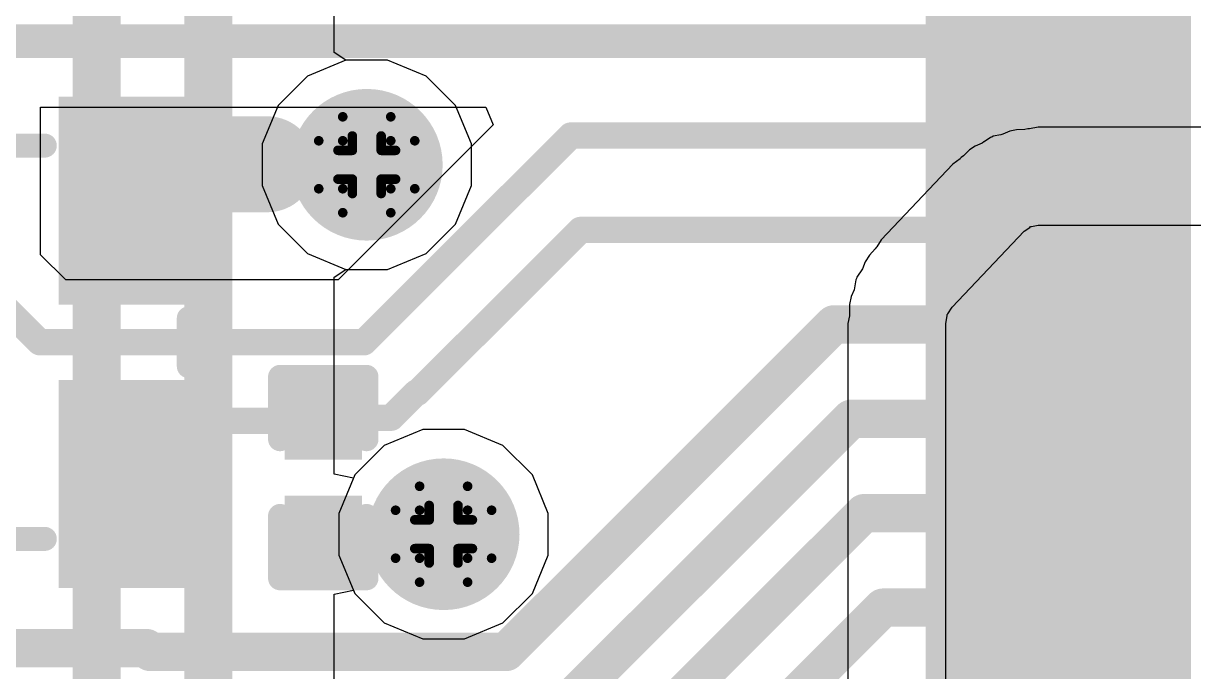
# Model space of a CAD drawing. Header units: inches. Extents: x -3 to 5259, y -3 to 5282.
# Drawn here: x 9.8 to 15.99, y 43.13 to 46.57 of the extents above; entities that cross this region are included whole.
import ezdxf

# ---------------------------------------------------------------- set-up
doc = ezdxf.new("R2010")
doc.units = ezdxf.units.IN
for name, color, linetype in [('Bottom Layer', 5, 'Continuous'), ('Bottom Solder', 6, 'Continuous'), ('Drill Drawing', 1, 'Continuous'), ('Layer 1', 16, 'Continuous'), ('Layer 2', 76, 'Continuous'), ('Top Layer', 1, 'Continuous'), ('Top Overlay', 2, 'Continuous'), ('Top Paste', 8, 'Continuous'), ('Top Solder', 216, 'Continuous'), ('Via Holes', 16, 'Continuous')]:
    doc.layers.add(name, color=color, linetype=linetype)

# ---------------------------------------------------------------- blocks, each defined once
blk = doc.blocks.new('SMD2016_4P_3')
at = {"layer": 'Top Layer'}
for points in [[(-1.2501, 0.1999), (-1.2501, 0.9999), (-0.2501, 0.9999), (-0.2501, 0.1999)], [(0.2501, 0.2), (0.2501, 1), (1.2501, 1), (1.2501, 0.2)], [(-1.2499, -1), (-1.2499, -0.2), (-0.2499, -0.2), (-0.2499, -1)], [(0.2501, -0.9999), (0.2501, -0.1999), (1.2501, -0.1999), (1.2501, -0.9999)]]:
    blk.add_hatch(color=1, dxfattribs=at).paths.add_polyline_path(points)
at = {"layer": 'Top Paste'}
for points in [[(-1.2501, 0.1999), (-1.2501, 0.9999), (-0.2501, 0.9999), (-0.2501, 0.1999)], [(0.2501, 0.2), (0.2501, 1), (1.2501, 1), (1.2501, 0.2)], [(-1.2499, -1), (-1.2499, -0.2), (-0.2499, -0.2), (-0.2499, -1)], [(0.2501, -0.9999), (0.2501, -0.1999), (1.2501, -0.1999), (1.2501, -0.9999)]]:
    blk.add_hatch(color=8, dxfattribs=at).paths.add_polyline_path(points)
at = {"layer": 'Top Solder'}
for points in [[(-1.3009, 0.1491), (-1.3009, 1.0507), (-0.1993, 1.0507), (-0.1993, 0.1491)], [(0.1993, 0.1492), (0.1993, 1.0508), (1.3009, 1.0508), (1.3009, 0.1492)], [(-1.3007, -1.0508), (-1.3007, -0.1492), (-0.1991, -0.1492), (-0.1991, -1.0508)], [(0.1993, -1.0507), (0.1993, -0.1491), (1.3009, -0.1491), (1.3009, -1.0507)]]:
    blk.add_hatch(color=216, dxfattribs=at).paths.add_polyline_path(points)
at = {"layer": 'Top Overlay'}
for points in [[(0.127, 0.8382, 0.127, 0.127, 0), (-0.127, 0.8382, 0.127, 0.127, 0)], [(-1.0414, -0.0762, 0.127, 0.127, 0), (-1.0414, 0.0762, 0.127, 0.127, 0)], [(1.0414, -0.076, 0.127, 0.127, 0), (1.0414, 0.0764, 0.127, 0.127, 0)], [(-1.3487, -0.5588, 0.127, 0.127, 0), (-1.4249, -0.4826, 0.127, 0.127, 0)], [(-1.4249, -0.635, 0.127, 0.127, 0), (-1.4249, -0.4826, 0.127, 0.127, 0)], [(-1.4249, -0.635, 0.127, 0.127, 0), (-1.3487, -0.5588, 0.127, 0.127, 0)], [(0.1271, -0.8384, 0.127, 0.127, 0), (-0.1269, -0.8384, 0.127, 0.127, 0)]]:
    blk.add_lwpolyline(points, format="xyseb", dxfattribs=at)
for points in [[(-0.1588, 0.8382, 0.0635, 0.0635, 1), (-0.0952, 0.8382, 0.0635, 0.0635, 1)], [(0.0952, 0.8382, 0.0635, 0.0635, 1), (0.1588, 0.8382, 0.0635, 0.0635, 1)], [(-1.0732, 0.0762, 0.0635, 0.0635, 1), (-1.0096, 0.0762, 0.0635, 0.0635, 1)], [(1.0097, 0.0764, 0.0635, 0.0635, 1), (1.0732, 0.0764, 0.0635, 0.0635, 1)], [(-1.0732, -0.0762, 0.0635, 0.0635, 1), (-1.0096, -0.0762, 0.0635, 0.0635, 1)], [(1.0097, -0.076, 0.0635, 0.0635, 1), (1.0732, -0.076, 0.0635, 0.0635, 1)], [(-1.4566, -0.4826, 0.0635, 0.0635, 1), (-1.3931, -0.4826, 0.0635, 0.0635, 1)], [(-1.4566, -0.4826, 0.0635, 0.0635, 1), (-1.3931, -0.4826, 0.0635, 0.0635, 1)], [(-1.3804, -0.5588, 0.0635, 0.0635, 1), (-1.3169, -0.5588, 0.0635, 0.0635, 1)], [(-1.3804, -0.5588, 0.0635, 0.0635, 1), (-1.3169, -0.5588, 0.0635, 0.0635, 1)], [(-1.4566, -0.635, 0.0635, 0.0635, 1), (-1.3931, -0.635, 0.0635, 0.0635, 1)], [(-1.4566, -0.635, 0.0635, 0.0635, 1), (-1.3931, -0.635, 0.0635, 0.0635, 1)], [(-0.1586, -0.8384, 0.0635, 0.0635, 1), (-0.0951, -0.8384, 0.0635, 0.0635, 1)], [(0.0954, -0.8384, 0.0635, 0.0635, 1), (0.1589, -0.8384, 0.0635, 0.0635, 1)]]:
    blk.add_lwpolyline(points, format="xyseb", close=True, dxfattribs=at)
blk = doc.blocks.new('64_LQFP__10_10__24')
at = {"layer": 'Top Layer'}
for points in [[(-6.35, 2.4), (-5.15, 2.4), (-5.15, 2.1), (-6.35, 2.1)], [(-6.35, 1.9), (-5.15, 1.9), (-5.15, 1.6), (-6.35, 1.6)], [(-6.35, 1.4), (-5.15, 1.4), (-5.15, 1.1), (-6.35, 1.1)], [(-6.35, 0.9), (-5.15, 0.9), (-5.15, 0.6), (-6.35, 0.6)], [(-6.35, 0.4), (-5.15, 0.4), (-5.15, 0.1), (-6.35, 0.1)], [(-6.35, -0.1), (-5.15, -0.1), (-5.15, -0.4), (-6.35, -0.4)], [(-6.35, -0.6), (-5.15, -0.6), (-5.15, -0.9), (-6.35, -0.9)]]:
    blk.add_hatch(color=1, dxfattribs=at).paths.add_polyline_path(points)
at = {"layer": 'Top Paste'}
for points in [[(-6.35, 2.4), (-5.15, 2.4), (-5.15, 2.1), (-6.35, 2.1)], [(-6.35, 1.9), (-5.15, 1.9), (-5.15, 1.6), (-6.35, 1.6)], [(-6.35, 1.4), (-5.15, 1.4), (-5.15, 1.1), (-6.35, 1.1)], [(-6.35, 0.9), (-5.15, 0.9), (-5.15, 0.6), (-6.35, 0.6)], [(-6.35, 0.4), (-5.15, 0.4), (-5.15, 0.1), (-6.35, 0.1)], [(-6.35, -0.1), (-5.15, -0.1), (-5.15, -0.4), (-6.35, -0.4)], [(-6.35, -0.6), (-5.15, -0.6), (-5.15, -0.9), (-6.35, -0.9)]]:
    blk.add_hatch(color=8, dxfattribs=at).paths.add_polyline_path(points)
at = {"layer": 'Top Solder'}
for points in [[(-6.4516, 2.5016), (-5.0484, 2.5016), (-5.0484, 1.9984), (-6.4516, 1.9984)], [(-6.4516, 2.0016), (-5.0484, 2.0016), (-5.0484, 1.4984), (-6.4516, 1.4984)], [(-6.4516, 1.5016), (-5.0484, 1.5016), (-5.0484, 0.9984), (-6.4516, 0.9984)], [(-6.4516, 1.0016), (-5.0484, 1.0016), (-5.0484, 0.4984), (-6.4516, 0.4984)], [(-6.4516, 0.5016), (-5.0484, 0.5016), (-5.0484, -0.0016), (-6.4516, -0.0016)], [(-6.4516, 0.0016), (-5.0484, 0.0016), (-5.0484, -0.5016), (-6.4516, -0.5016)], [(-6.4516, -0.4984), (-5.0484, -0.4984), (-5.0484, -1.0016), (-6.4516, -1.0016)], [(-6.4516, -0.9984), (-5.0484, -0.9984), (-5.0484, -1.5016), (-6.4516, -1.5016)]]:
    blk.add_hatch(color=216, dxfattribs=at).paths.add_polyline_path(points)
blk = doc.blocks.new('C___0201_250')
at = {"layer": 'Top Layer'}
for points in [[(-0.45, 0.15), (-0.15, 0.15), (-0.15, -0.15), (-0.45, -0.15)], [(0.15, 0.15), (0.45, 0.15), (0.45, -0.15), (0.15, -0.15)]]:
    blk.add_hatch(color=1, dxfattribs=at).paths.add_polyline_path(points)
at = {"layer": 'Top Paste'}
for points in [[(-0.45, 0.15), (-0.15, 0.15), (-0.15, -0.15), (-0.45, -0.15)], [(0.15, 0.15), (0.45, 0.15), (0.45, -0.15), (0.15, -0.15)]]:
    blk.add_hatch(color=8, dxfattribs=at).paths.add_polyline_path(points)
at = {"layer": 'Top Solder'}
for points in [[(-0.505, 0.205), (-0.095, 0.205), (-0.095, -0.205), (-0.505, -0.205)], [(0.095, 0.205), (0.505, 0.205), (0.505, -0.205), (0.095, -0.205)]]:
    blk.add_hatch(color=216, dxfattribs=at).paths.add_polyline_path(points)
at = {"layer": 'Top Overlay'}
for points in [[(-0.5334, 0.2286, 0.127, 0.127, 0), (-0.2032, 0.2286, 0.127, 0.127, 0)], [(-0.5334, 0.2286, 0.127, 0.127, 0), (-0.5334, -0.2286, 0.127, 0.127, 0)], [(0.2032, 0.2286, 0.127, 0.127, 0), (0.5334, 0.2286, 0.127, 0.127, 0)], [(0.5334, 0.2286, 0.127, 0.127, 0), (0.5334, -0.2286, 0.127, 0.127, 0)], [(-0.5334, -0.2286, 0.127, 0.127, 0), (-0.2032, -0.2286, 0.127, 0.127, 0)], [(0.2032, -0.2286, 0.127, 0.127, 0), (0.5334, -0.2286, 0.127, 0.127, 0)]]:
    blk.add_lwpolyline(points, format="xyseb", dxfattribs=at)
for points in [[(-0.5651, 0.2286, 0.0635, 0.0635, 1), (-0.5016, 0.2286, 0.0635, 0.0635, 1)], [(-0.5651, 0.2286, 0.0635, 0.0635, 1), (-0.5016, 0.2286, 0.0635, 0.0635, 1)], [(-0.2349, 0.2286, 0.0635, 0.0635, 1), (-0.1714, 0.2286, 0.0635, 0.0635, 1)], [(0.1714, 0.2286, 0.0635, 0.0635, 1), (0.2349, 0.2286, 0.0635, 0.0635, 1)], [(0.5016, 0.2286, 0.0635, 0.0635, 1), (0.5651, 0.2286, 0.0635, 0.0635, 1)], [(0.5016, 0.2286, 0.0635, 0.0635, 1), (0.5651, 0.2286, 0.0635, 0.0635, 1)], [(-0.5651, -0.2286, 0.0635, 0.0635, 1), (-0.5016, -0.2286, 0.0635, 0.0635, 1)], [(-0.5651, -0.2286, 0.0635, 0.0635, 1), (-0.5016, -0.2286, 0.0635, 0.0635, 1)], [(-0.2349, -0.2286, 0.0635, 0.0635, 1), (-0.1714, -0.2286, 0.0635, 0.0635, 1)], [(0.1714, -0.2286, 0.0635, 0.0635, 1), (0.2349, -0.2286, 0.0635, 0.0635, 1)], [(0.5016, -0.2286, 0.0635, 0.0635, 1), (0.5651, -0.2286, 0.0635, 0.0635, 1)], [(0.5016, -0.2286, 0.0635, 0.0635, 1), (0.5651, -0.2286, 0.0635, 0.0635, 1)]]:
    blk.add_lwpolyline(points, format="xyseb", close=True, dxfattribs=at)

msp = doc.modelspace()

# ---------------------------------------------------------------- hatches: boundary and pattern name
at = {"layer": 'Bottom Layer'}
h = msp.add_hatch(color=5, dxfattribs=at)
edge = h.paths.add_edge_path()
edge.add_arc((11.6192, 45.8191), 0.3, 0, 360)
h = msp.add_hatch(color=5, dxfattribs=at)
edge = h.paths.add_edge_path()
edge.add_arc((12.0257, 43.8625), 0.3, 0, 360)
at = {"layer": 'Bottom Solder'}
h = msp.add_hatch(color=6, dxfattribs=at)
edge = h.paths.add_edge_path()
edge.add_arc((11.6192, 45.8191), 0.4016, 0, 360)
h = msp.add_hatch(color=6, dxfattribs=at)
edge = h.paths.add_edge_path()
edge.add_arc((12.0257, 43.8625), 0.4016, 0, 360)
at = {"layer": 'Layer 1'}
h = msp.add_hatch(color=16, dxfattribs=at)
edge = h.paths.add_edge_path()
edge.add_arc((11.6192, 45.8191), 0.3, 0, 360)
h = msp.add_hatch(color=16, dxfattribs=at)
edge = h.paths.add_edge_path()
edge.add_arc((12.0257, 43.8625), 0.3, 0, 360)
at = {"layer": 'Layer 2'}
h = msp.add_hatch(color=76, dxfattribs=at)
edge = h.paths.add_edge_path()
edge.add_arc((11.6192, 45.8191), 0.3, 0, 360)
h = msp.add_hatch(color=76, dxfattribs=at)
edge = h.paths.add_edge_path()
edge.add_arc((12.0257, 43.8625), 0.3, 0, 360)
at = {"layer": 'Top Layer'}
h = msp.add_hatch(color=1, dxfattribs=at)
edge = h.paths.add_edge_path()
edge.add_arc((11.6192, 45.8191), 0.3, 0, 360)
h = msp.add_hatch(color=1, dxfattribs=at)
edge = h.paths.add_edge_path()
edge.add_arc((12.0257, 43.8625), 0.3, 0, 360)
at = {"layer": 'Top Solder'}
h = msp.add_hatch(color=216, dxfattribs=at)
edge = h.paths.add_edge_path()
edge.add_arc((11.6192, 45.8191), 0.4016, 0, 360)
h = msp.add_hatch(color=216, dxfattribs=at)
edge = h.paths.add_edge_path()
edge.add_arc((12.0257, 43.8625), 0.4016, 0, 360)
at = {"layer": 'Via Holes'}
h = msp.add_hatch(color=7, dxfattribs=at)
edge = h.paths.add_edge_path()
edge.add_arc((11.6192, 45.8191), 0.15, 0, 360)
h = msp.add_hatch(color=7, dxfattribs=at)
edge = h.paths.add_edge_path()
edge.add_arc((12.0257, 43.8625), 0.15, 0, 360)

# ---------------------------------------------------------------- linework, layer by layer
at = {"layer": 'Bottom Layer'}
for p, q in [((11.509, 46.3731), (11.3054, 46.2887)), ((11.7294, 46.3731), (11.509, 46.3731)), ((11.933, 46.2887), (11.7294, 46.3731)), ((11.3054, 46.2887), (11.1496, 46.1329)), ((12.0889, 46.1329), (11.933, 46.2887)), ((11.1496, 46.1329), (11.0652, 45.9293)), ((12.1732, 45.9293), (12.0889, 46.1329)), ((11.0652, 45.9293), (11.0652, 45.7089)), ((12.1732, 45.7089), (12.1732, 45.9293)), ((11.0652, 45.7089), (11.1496, 45.5052)), ((12.0889, 45.5052), (12.1732, 45.7089)), ((11.1496, 45.5052), (11.3054, 45.3494)), ((11.933, 45.3494), (12.0889, 45.5052)), ((11.3054, 45.3494), (11.509, 45.2651)), ((11.7294, 45.2651), (11.933, 45.3494)), ((11.509, 45.2651), (11.7294, 45.2651)), ((11.9155, 44.4165), (11.7118, 44.3322)), ((12.1358, 44.4165), (11.9155, 44.4165)), ((12.3395, 44.3322), (12.1358, 44.4165)), ((11.7118, 44.3322), (11.556, 44.1763)), ((12.4953, 44.1763), (12.3395, 44.3322)), ((11.556, 44.1763), (11.4717, 43.9727)), ((12.5796, 43.9727), (12.4953, 44.1763)), ((11.4717, 43.9727), (11.4717, 43.7523)), ((12.5796, 43.7523), (12.5796, 43.9727)), ((11.4717, 43.7523), (11.556, 43.5487)), ((12.4953, 43.5487), (12.5796, 43.7523)), ((11.556, 43.5487), (11.7118, 43.3928)), ((12.3395, 43.3928), (12.4953, 43.5487)), ((11.7118, 43.3928), (11.9155, 43.3085)), ((12.1358, 43.3085), (12.3395, 43.3928)), ((11.9155, 43.3085), (12.1358, 43.3085))]:
    msp.add_line(p, q, dxfattribs=at)
at = {"layer": 'Drill Drawing'}
for points in [[(11.4922, 45.9461, 0.0508, 0.0508, 0), (11.4922, 46.0731, 0.0508, 0.0508, 0)], [(11.4922, 46.0731, 0.0508, 0.0508, 0), (11.7462, 46.0731, 0.0508, 0.0508, 0)], [(11.7462, 45.9461, 0.0508, 0.0508, 0), (11.7462, 46.0731, 0.0508, 0.0508, 0)], [(11.3652, 45.6921, 0.0508, 0.0508, 0), (11.3652, 45.9461, 0.0508, 0.0508, 0)], [(11.3652, 45.9461, 0.0508, 0.0508, 0), (11.4922, 45.9461, 0.0508, 0.0508, 0)], [(11.543, 45.8953, 0.0508, 0.0508, 0), (11.543, 45.9715, 0.0508, 0.0508, 0)], [(11.543, 45.9715, 0.0508, 0.0508, 0), (11.6954, 45.9715, 0.0508, 0.0508, 0)], [(11.6954, 45.8953, 0.0508, 0.0508, 0), (11.6954, 45.9715, 0.0508, 0.0508, 0)], [(11.7462, 45.9461, 0.0508, 0.0508, 0), (11.8732, 45.9461, 0.0508, 0.0508, 0)], [(11.8732, 45.6921, 0.0508, 0.0508, 0), (11.8732, 45.9461, 0.0508, 0.0508, 0)], [(11.4668, 45.7429, 0.0508, 0.0508, 0), (11.4668, 45.8953, 0.0508, 0.0508, 0)], [(11.4668, 45.8953, 0.0508, 0.0508, 0), (11.543, 45.8953, 0.0508, 0.0508, 0)], [(11.6954, 45.8953, 0.0508, 0.0508, 0), (11.7716, 45.8953, 0.0508, 0.0508, 0)], [(11.7716, 45.7429, 0.0508, 0.0508, 0), (11.7716, 45.8953, 0.0508, 0.0508, 0)], [(11.4668, 45.7429, 0.0508, 0.0508, 0), (11.543, 45.7429, 0.0508, 0.0508, 0)], [(11.543, 45.6667, 0.0508, 0.0508, 0), (11.543, 45.7429, 0.0508, 0.0508, 0)], [(11.6954, 45.7429, 0.0508, 0.0508, 0), (11.7716, 45.7429, 0.0508, 0.0508, 0)], [(11.6954, 45.6667, 0.0508, 0.0508, 0), (11.6954, 45.7429, 0.0508, 0.0508, 0)], [(11.3652, 45.6921, 0.0508, 0.0508, 0), (11.4922, 45.6921, 0.0508, 0.0508, 0)], [(11.4922, 45.5651, 0.0508, 0.0508, 0), (11.4922, 45.6921, 0.0508, 0.0508, 0)], [(11.543, 45.6667, 0.0508, 0.0508, 0), (11.6954, 45.6667, 0.0508, 0.0508, 0)], [(11.7462, 45.6921, 0.0508, 0.0508, 0), (11.8732, 45.6921, 0.0508, 0.0508, 0)], [(11.7462, 45.5651, 0.0508, 0.0508, 0), (11.7462, 45.6921, 0.0508, 0.0508, 0)], [(11.4922, 45.5651, 0.0508, 0.0508, 0), (11.7462, 45.5651, 0.0508, 0.0508, 0)], [(11.8987, 43.9895, 0.0508, 0.0508, 0), (11.8987, 44.1165, 0.0508, 0.0508, 0)], [(11.8987, 44.1165, 0.0508, 0.0508, 0), (12.1527, 44.1165, 0.0508, 0.0508, 0)], [(12.1527, 43.9895, 0.0508, 0.0508, 0), (12.1527, 44.1165, 0.0508, 0.0508, 0)], [(11.9495, 43.9387, 0.0508, 0.0508, 0), (11.9495, 44.0149, 0.0508, 0.0508, 0)], [(11.9495, 44.0149, 0.0508, 0.0508, 0), (12.1019, 44.0149, 0.0508, 0.0508, 0)], [(12.1019, 43.9387, 0.0508, 0.0508, 0), (12.1019, 44.0149, 0.0508, 0.0508, 0)], [(11.7717, 43.7355, 0.0508, 0.0508, 0), (11.7717, 43.9895, 0.0508, 0.0508, 0)], [(11.7717, 43.9895, 0.0508, 0.0508, 0), (11.8987, 43.9895, 0.0508, 0.0508, 0)], [(11.8733, 43.7863, 0.0508, 0.0508, 0), (11.8733, 43.9387, 0.0508, 0.0508, 0)], [(11.8733, 43.9387, 0.0508, 0.0508, 0), (11.9495, 43.9387, 0.0508, 0.0508, 0)], [(12.1019, 43.9387, 0.0508, 0.0508, 0), (12.1781, 43.9387, 0.0508, 0.0508, 0)], [(12.1527, 43.9895, 0.0508, 0.0508, 0), (12.2797, 43.9895, 0.0508, 0.0508, 0)], [(12.1781, 43.7863, 0.0508, 0.0508, 0), (12.1781, 43.9387, 0.0508, 0.0508, 0)], [(12.2797, 43.7355, 0.0508, 0.0508, 0), (12.2797, 43.9895, 0.0508, 0.0508, 0)], [(11.8733, 43.7863, 0.0508, 0.0508, 0), (11.9495, 43.7863, 0.0508, 0.0508, 0)], [(11.9495, 43.7101, 0.0508, 0.0508, 0), (11.9495, 43.7863, 0.0508, 0.0508, 0)], [(12.1019, 43.7863, 0.0508, 0.0508, 0), (12.1781, 43.7863, 0.0508, 0.0508, 0)], [(12.1019, 43.7101, 0.0508, 0.0508, 0), (12.1019, 43.7863, 0.0508, 0.0508, 0)], [(11.7717, 43.7355, 0.0508, 0.0508, 0), (11.8987, 43.7355, 0.0508, 0.0508, 0)], [(11.8987, 43.6085, 0.0508, 0.0508, 0), (11.8987, 43.7355, 0.0508, 0.0508, 0)], [(11.9495, 43.7101, 0.0508, 0.0508, 0), (12.1019, 43.7101, 0.0508, 0.0508, 0)], [(12.1527, 43.7355, 0.0508, 0.0508, 0), (12.2797, 43.7355, 0.0508, 0.0508, 0)], [(12.1527, 43.6085, 0.0508, 0.0508, 0), (12.1527, 43.7355, 0.0508, 0.0508, 0)], [(11.8987, 43.6085, 0.0508, 0.0508, 0), (12.1527, 43.6085, 0.0508, 0.0508, 0)]]:
    msp.add_lwpolyline(points, format="xyseb", dxfattribs=at)
for points in [[(11.4795, 46.0731, 0.0254, 0.0254, 1), (11.5049, 46.0731, 0.0254, 0.0254, 1)], [(11.4795, 46.0731, 0.0254, 0.0254, 1), (11.5049, 46.0731, 0.0254, 0.0254, 1)], [(11.7335, 46.0731, 0.0254, 0.0254, 1), (11.7589, 46.0731, 0.0254, 0.0254, 1)], [(11.7335, 46.0731, 0.0254, 0.0254, 1), (11.7589, 46.0731, 0.0254, 0.0254, 1)], [(11.3525, 45.9461, 0.0254, 0.0254, 1), (11.3779, 45.9461, 0.0254, 0.0254, 1)], [(11.3525, 45.9461, 0.0254, 0.0254, 1), (11.3779, 45.9461, 0.0254, 0.0254, 1)], [(11.4795, 45.9461, 0.0254, 0.0254, 1), (11.5049, 45.9461, 0.0254, 0.0254, 1)], [(11.4795, 45.9461, 0.0254, 0.0254, 1), (11.5049, 45.9461, 0.0254, 0.0254, 1)], [(11.5303, 45.9715, 0.0254, 0.0254, 1), (11.5557, 45.9715, 0.0254, 0.0254, 1)], [(11.5303, 45.9715, 0.0254, 0.0254, 1), (11.5557, 45.9715, 0.0254, 0.0254, 1)], [(11.6827, 45.9715, 0.0254, 0.0254, 1), (11.7081, 45.9715, 0.0254, 0.0254, 1)], [(11.6827, 45.9715, 0.0254, 0.0254, 1), (11.7081, 45.9715, 0.0254, 0.0254, 1)], [(11.7335, 45.9461, 0.0254, 0.0254, 1), (11.7589, 45.9461, 0.0254, 0.0254, 1)], [(11.7335, 45.9461, 0.0254, 0.0254, 1), (11.7589, 45.9461, 0.0254, 0.0254, 1)], [(11.8605, 45.9461, 0.0254, 0.0254, 1), (11.8859, 45.9461, 0.0254, 0.0254, 1)], [(11.8605, 45.9461, 0.0254, 0.0254, 1), (11.8859, 45.9461, 0.0254, 0.0254, 1)], [(11.4541, 45.8953, 0.0254, 0.0254, 1), (11.4795, 45.8953, 0.0254, 0.0254, 1)], [(11.4541, 45.8953, 0.0254, 0.0254, 1), (11.4795, 45.8953, 0.0254, 0.0254, 1)], [(11.5303, 45.8953, 0.0254, 0.0254, 1), (11.5557, 45.8953, 0.0254, 0.0254, 1)], [(11.5303, 45.8953, 0.0254, 0.0254, 1), (11.5557, 45.8953, 0.0254, 0.0254, 1)], [(11.6827, 45.8953, 0.0254, 0.0254, 1), (11.7081, 45.8953, 0.0254, 0.0254, 1)], [(11.6827, 45.8953, 0.0254, 0.0254, 1), (11.7081, 45.8953, 0.0254, 0.0254, 1)], [(11.7589, 45.8953, 0.0254, 0.0254, 1), (11.7843, 45.8953, 0.0254, 0.0254, 1)], [(11.7589, 45.8953, 0.0254, 0.0254, 1), (11.7843, 45.8953, 0.0254, 0.0254, 1)], [(11.4541, 45.7429, 0.0254, 0.0254, 1), (11.4795, 45.7429, 0.0254, 0.0254, 1)], [(11.4541, 45.7429, 0.0254, 0.0254, 1), (11.4795, 45.7429, 0.0254, 0.0254, 1)], [(11.5303, 45.7429, 0.0254, 0.0254, 1), (11.5557, 45.7429, 0.0254, 0.0254, 1)], [(11.5303, 45.7429, 0.0254, 0.0254, 1), (11.5557, 45.7429, 0.0254, 0.0254, 1)], [(11.6827, 45.7429, 0.0254, 0.0254, 1), (11.7081, 45.7429, 0.0254, 0.0254, 1)], [(11.6827, 45.7429, 0.0254, 0.0254, 1), (11.7081, 45.7429, 0.0254, 0.0254, 1)], [(11.7589, 45.7429, 0.0254, 0.0254, 1), (11.7843, 45.7429, 0.0254, 0.0254, 1)], [(11.7589, 45.7429, 0.0254, 0.0254, 1), (11.7843, 45.7429, 0.0254, 0.0254, 1)], [(11.3525, 45.6921, 0.0254, 0.0254, 1), (11.3779, 45.6921, 0.0254, 0.0254, 1)], [(11.3525, 45.6921, 0.0254, 0.0254, 1), (11.3779, 45.6921, 0.0254, 0.0254, 1)], [(11.4795, 45.6921, 0.0254, 0.0254, 1), (11.5049, 45.6921, 0.0254, 0.0254, 1)], [(11.4795, 45.6921, 0.0254, 0.0254, 1), (11.5049, 45.6921, 0.0254, 0.0254, 1)], [(11.5303, 45.6667, 0.0254, 0.0254, 1), (11.5557, 45.6667, 0.0254, 0.0254, 1)], [(11.5303, 45.6667, 0.0254, 0.0254, 1), (11.5557, 45.6667, 0.0254, 0.0254, 1)], [(11.6827, 45.6667, 0.0254, 0.0254, 1), (11.7081, 45.6667, 0.0254, 0.0254, 1)], [(11.6827, 45.6667, 0.0254, 0.0254, 1), (11.7081, 45.6667, 0.0254, 0.0254, 1)], [(11.7335, 45.6921, 0.0254, 0.0254, 1), (11.7589, 45.6921, 0.0254, 0.0254, 1)], [(11.7335, 45.6921, 0.0254, 0.0254, 1), (11.7589, 45.6921, 0.0254, 0.0254, 1)], [(11.8605, 45.6921, 0.0254, 0.0254, 1), (11.8859, 45.6921, 0.0254, 0.0254, 1)], [(11.8605, 45.6921, 0.0254, 0.0254, 1), (11.8859, 45.6921, 0.0254, 0.0254, 1)], [(11.4795, 45.5651, 0.0254, 0.0254, 1), (11.5049, 45.5651, 0.0254, 0.0254, 1)], [(11.4795, 45.5651, 0.0254, 0.0254, 1), (11.5049, 45.5651, 0.0254, 0.0254, 1)], [(11.7335, 45.5651, 0.0254, 0.0254, 1), (11.7589, 45.5651, 0.0254, 0.0254, 1)], [(11.7335, 45.5651, 0.0254, 0.0254, 1), (11.7589, 45.5651, 0.0254, 0.0254, 1)], [(11.886, 44.1165, 0.0254, 0.0254, 1), (11.9114, 44.1165, 0.0254, 0.0254, 1)], [(11.886, 44.1165, 0.0254, 0.0254, 1), (11.9114, 44.1165, 0.0254, 0.0254, 1)], [(12.14, 44.1165, 0.0254, 0.0254, 1), (12.1654, 44.1165, 0.0254, 0.0254, 1)], [(12.14, 44.1165, 0.0254, 0.0254, 1), (12.1654, 44.1165, 0.0254, 0.0254, 1)], [(11.9368, 44.0149, 0.0254, 0.0254, 1), (11.9622, 44.0149, 0.0254, 0.0254, 1)], [(11.9368, 44.0149, 0.0254, 0.0254, 1), (11.9622, 44.0149, 0.0254, 0.0254, 1)], [(12.0892, 44.0149, 0.0254, 0.0254, 1), (12.1146, 44.0149, 0.0254, 0.0254, 1)], [(12.0892, 44.0149, 0.0254, 0.0254, 1), (12.1146, 44.0149, 0.0254, 0.0254, 1)], [(11.759, 43.9895, 0.0254, 0.0254, 1), (11.7844, 43.9895, 0.0254, 0.0254, 1)], [(11.759, 43.9895, 0.0254, 0.0254, 1), (11.7844, 43.9895, 0.0254, 0.0254, 1)], [(11.8606, 43.9387, 0.0254, 0.0254, 1), (11.886, 43.9387, 0.0254, 0.0254, 1)], [(11.8606, 43.9387, 0.0254, 0.0254, 1), (11.886, 43.9387, 0.0254, 0.0254, 1)], [(11.886, 43.9895, 0.0254, 0.0254, 1), (11.9114, 43.9895, 0.0254, 0.0254, 1)], [(11.886, 43.9895, 0.0254, 0.0254, 1), (11.9114, 43.9895, 0.0254, 0.0254, 1)], [(11.9368, 43.9387, 0.0254, 0.0254, 1), (11.9622, 43.9387, 0.0254, 0.0254, 1)], [(11.9368, 43.9387, 0.0254, 0.0254, 1), (11.9622, 43.9387, 0.0254, 0.0254, 1)], [(12.0892, 43.9387, 0.0254, 0.0254, 1), (12.1146, 43.9387, 0.0254, 0.0254, 1)], [(12.0892, 43.9387, 0.0254, 0.0254, 1), (12.1146, 43.9387, 0.0254, 0.0254, 1)], [(12.14, 43.9895, 0.0254, 0.0254, 1), (12.1654, 43.9895, 0.0254, 0.0254, 1)], [(12.14, 43.9895, 0.0254, 0.0254, 1), (12.1654, 43.9895, 0.0254, 0.0254, 1)], [(12.1654, 43.9387, 0.0254, 0.0254, 1), (12.1908, 43.9387, 0.0254, 0.0254, 1)], [(12.1654, 43.9387, 0.0254, 0.0254, 1), (12.1908, 43.9387, 0.0254, 0.0254, 1)], [(12.267, 43.9895, 0.0254, 0.0254, 1), (12.2924, 43.9895, 0.0254, 0.0254, 1)], [(12.267, 43.9895, 0.0254, 0.0254, 1), (12.2924, 43.9895, 0.0254, 0.0254, 1)], [(11.8606, 43.7863, 0.0254, 0.0254, 1), (11.886, 43.7863, 0.0254, 0.0254, 1)], [(11.8606, 43.7863, 0.0254, 0.0254, 1), (11.886, 43.7863, 0.0254, 0.0254, 1)], [(11.9368, 43.7863, 0.0254, 0.0254, 1), (11.9622, 43.7863, 0.0254, 0.0254, 1)], [(11.9368, 43.7863, 0.0254, 0.0254, 1), (11.9622, 43.7863, 0.0254, 0.0254, 1)], [(12.0892, 43.7863, 0.0254, 0.0254, 1), (12.1146, 43.7863, 0.0254, 0.0254, 1)], [(12.0892, 43.7863, 0.0254, 0.0254, 1), (12.1146, 43.7863, 0.0254, 0.0254, 1)], [(12.1654, 43.7863, 0.0254, 0.0254, 1), (12.1908, 43.7863, 0.0254, 0.0254, 1)], [(12.1654, 43.7863, 0.0254, 0.0254, 1), (12.1908, 43.7863, 0.0254, 0.0254, 1)], [(11.759, 43.7355, 0.0254, 0.0254, 1), (11.7844, 43.7355, 0.0254, 0.0254, 1)], [(11.759, 43.7355, 0.0254, 0.0254, 1), (11.7844, 43.7355, 0.0254, 0.0254, 1)], [(11.886, 43.7355, 0.0254, 0.0254, 1), (11.9114, 43.7355, 0.0254, 0.0254, 1)], [(11.886, 43.7355, 0.0254, 0.0254, 1), (11.9114, 43.7355, 0.0254, 0.0254, 1)], [(11.9368, 43.7101, 0.0254, 0.0254, 1), (11.9622, 43.7101, 0.0254, 0.0254, 1)], [(11.9368, 43.7101, 0.0254, 0.0254, 1), (11.9622, 43.7101, 0.0254, 0.0254, 1)], [(12.0892, 43.7101, 0.0254, 0.0254, 1), (12.1146, 43.7101, 0.0254, 0.0254, 1)], [(12.0892, 43.7101, 0.0254, 0.0254, 1), (12.1146, 43.7101, 0.0254, 0.0254, 1)], [(12.14, 43.7355, 0.0254, 0.0254, 1), (12.1654, 43.7355, 0.0254, 0.0254, 1)], [(12.14, 43.7355, 0.0254, 0.0254, 1), (12.1654, 43.7355, 0.0254, 0.0254, 1)], [(12.267, 43.7355, 0.0254, 0.0254, 1), (12.2924, 43.7355, 0.0254, 0.0254, 1)], [(12.267, 43.7355, 0.0254, 0.0254, 1), (12.2924, 43.7355, 0.0254, 0.0254, 1)], [(11.886, 43.6085, 0.0254, 0.0254, 1), (11.9114, 43.6085, 0.0254, 0.0254, 1)], [(11.886, 43.6085, 0.0254, 0.0254, 1), (11.9114, 43.6085, 0.0254, 0.0254, 1)], [(12.14, 43.6085, 0.0254, 0.0254, 1), (12.1654, 43.6085, 0.0254, 0.0254, 1)], [(12.14, 43.6085, 0.0254, 0.0254, 1), (12.1654, 43.6085, 0.0254, 0.0254, 1)]]:
    msp.add_lwpolyline(points, format="xyseb", close=True, dxfattribs=at)
at = {"layer": 'Layer 1'}
for p, q in [((15.0561, 46.0048), (15.0207, 45.9967)), ((15.1014, 46.0061), (15.0561, 46.0048)), ((15.1157, 46.0094), (15.1014, 46.0061)), ((15.1214, 46.0095), (15.1157, 46.0094)), ((15.1259, 46.0087), (15.1214, 46.0095)), ((15.1716, 46.0178), (15.1259, 46.0087)), ((16.7707, 46.0178), (15.1716, 46.0178)), ((14.8845, 45.9401), (14.8748, 45.9332)), ((14.8847, 45.9401), (14.8845, 45.9401)), ((14.9187, 45.9643), (14.8847, 45.9401)), ((14.926, 45.9659), (14.9187, 45.9643)), ((14.9323, 45.9701), (14.926, 45.9659)), ((14.9732, 45.9783), (14.9323, 45.9701)), ((14.9734, 45.9784), (14.9732, 45.9783)), ((14.9851, 45.9807), (14.9734, 45.9784)), ((15.0207, 45.9967), (14.9851, 45.9807)), ((14.8085, 45.8981), (14.7765, 45.866)), ((14.8387, 45.9182), (14.8085, 45.8981)), ((14.8748, 45.9332), (14.8387, 45.9182)), ((14.7198, 45.8231), (14.3403, 45.4213)), ((14.7577, 45.85), (14.7198, 45.8231)), ((14.7602, 45.8538), (14.7577, 45.85)), ((14.7643, 45.8579), (14.7602, 45.8538)), ((14.7765, 45.866), (14.7643, 45.8579)), ((14.7168, 45.0657), (15.0963, 45.4674)), ((15.0963, 45.4674), (15.1265, 45.4876)), ((15.1265, 45.4876), (15.1305, 45.4916)), ((15.1305, 45.4916), (15.1362, 45.4918)), ((15.1362, 45.4918), (15.1716, 45.4999)), ((15.1716, 45.4999), (16.7707, 45.4999)), ((14.3136, 45.3809), (14.3092, 45.374)), ((14.3175, 45.3851), (14.3136, 45.3809)), ((14.3403, 45.4213), (14.3175, 45.3851)), ((14.2781, 45.341), (14.2554, 45.3048)), ((14.3092, 45.374), (14.2781, 45.341)), ((14.2413, 45.268), (14.2116, 45.2235)), ((14.2554, 45.3048), (14.2413, 45.268)), ((14.2061, 45.2097), (14.1972, 45.157)), ((14.2101, 45.2161), (14.2061, 45.2097)), ((14.2116, 45.2235), (14.2101, 45.2161)), ((14.1972, 45.157), (14.1821, 45.1206)), ((14.1821, 45.1206), (14.1738, 45.0786)), ((14.1738, 45.0786), (14.1738, 45.0333)), ((14.1722, 45.0195), (14.1638, 44.9776)), ((14.1738, 45.0333), (14.1722, 45.0253)), ((14.1722, 45.0253), (14.1722, 45.0195)), ((14.6818, 44.9776), (14.6901, 45.0195)), ((14.6901, 45.0253), (14.6941, 45.0294)), ((14.6901, 45.0195), (14.6901, 45.0253)), ((14.6941, 45.0294), (14.7168, 45.0657)), ((14.1638, 44.9776), (14.1638, 39.5343)), ((14.6818, 39.3198), (14.6818, 44.9776))]:
    msp.add_line(p, q, dxfattribs=at)
at = {"layer": 'Layer 2'}
for p, q in [((11.4474, 46.4142), (11.4474, 53.979)), ((11.509, 46.3731), (11.4474, 46.4142)), ((11.7294, 46.3731), (11.509, 46.3731)), ((11.933, 46.2887), (11.7294, 46.3731)), ((12.0889, 46.1329), (11.933, 46.2887)), ((12.1732, 45.9293), (12.0889, 46.1329)), ((12.1732, 45.7089), (12.1732, 45.9293)), ((12.0889, 45.5052), (12.1732, 45.7089)), ((11.933, 45.3494), (12.0889, 45.5052)), ((11.7294, 45.2651), (11.933, 45.3494)), ((11.4474, 45.2239), (11.509, 45.2651)), ((11.509, 45.2651), (11.7294, 45.2651)), ((11.4474, 44.1798), (11.4474, 45.2239)), ((11.9155, 44.4165), (11.7118, 44.3322)), ((12.1358, 44.4165), (11.9155, 44.4165)), ((12.3395, 44.3322), (12.1358, 44.4165)), ((11.7118, 44.3322), (11.556, 44.1763)), ((12.4953, 44.1763), (12.3395, 44.3322)), ((11.549, 44.1596), (11.4474, 44.1798)), ((11.556, 44.1763), (11.549, 44.1596)), ((12.5796, 43.9727), (12.4953, 44.1763)), ((12.5796, 43.7523), (12.5796, 43.9727)), ((12.4953, 43.5487), (12.5796, 43.7523)), ((11.4474, 43.5453), (11.549, 43.5655)), ((11.4474, 34.6387), (11.4474, 43.5453)), ((11.549, 43.5655), (11.556, 43.5487)), ((11.556, 43.5487), (11.7118, 43.3928)), ((12.3395, 43.3928), (12.4953, 43.5487)), ((11.7118, 43.3928), (11.9155, 43.3085)), ((12.1358, 43.3085), (12.3395, 43.3928)), ((11.9155, 43.3085), (12.1358, 43.3085))]:
    msp.add_line(p, q, dxfattribs=at)
for points in [[(10.1904, 33.7931, 0.254, 0.254, 0), (10.1904, 74.4011, 0.254, 0.254, 0)], [(10.7818, 34.1135, 0.254, 0.254, 0), (10.7818, 56.1775, 0.254, 0.254, 0)]]:
    msp.add_lwpolyline(points, format="xyseb", dxfattribs=at)
at = {"layer": 'Top Layer'}
for p, q in [((9.8936, 45.3421), (9.8936, 46.1241)), ((9.8936, 46.1241), (12.2494, 46.1241)), ((12.2494, 46.1241), (12.2883, 46.0303)), ((12.2883, 46.0303), (11.4674, 45.2094)), ((10.0263, 45.2094), (9.8936, 45.3421)), ((11.4674, 45.2094), (10.0263, 45.2094))]:
    msp.add_line(p, q, dxfattribs=at)
for points in [[(8.2327, 46.4738, 0.1778, 0.1778, 0), (15.2781, 46.4738, 0.1778, 0.1778, 0)], [(10.4395, 45.6292, 0.508, 0.508, 0), (10.6827, 45.8724, 0.508, 0.508, 0)], [(10.6827, 45.8216, 0.508, 0.508, 0), (11.0934, 45.8216, 0.508, 0.508, 0)], [(11.6042, 44.8792, 0.1397, 0.1397, 0), (12.6988, 45.9738, 0.1397, 0.1397, 0)], [(12.6988, 45.9738, 0.1397, 0.1397, 0), (15.2781, 45.9738, 0.1397, 0.1397, 0)], [(9.2396, 45.5291, 0.1397, 0.1397, 0), (9.8895, 44.8792, 0.1397, 0.1397, 0)], [(11.8885, 44.6125, 0.1397, 0.1397, 0), (12.7498, 45.4738, 0.1397, 0.1397, 0)], [(12.7498, 45.4738, 0.1397, 0.1397, 0), (15.2781, 45.4738, 0.1397, 0.1397, 0)], [(12.3567, 43.2392, 0.2032, 0.2032, 0), (14.0913, 44.9738, 0.2032, 0.2032, 0)], [(14.0913, 44.9738, 0.2032, 0.2032, 0), (15.2781, 44.9738, 0.2032, 0.2032, 0)], [(9.8895, 44.8792, 0.1397, 0.1397, 0), (11.6042, 44.8792, 0.1397, 0.1397, 0)], [(11.7487, 44.4796, 0.1397, 0.1397, 0), (11.8815, 44.6125, 0.1397, 0.1397, 0)], [(11.8815, 44.6125, 0.1397, 0.1397, 0), (11.8885, 44.6125, 0.1397, 0.1397, 0)], [(12.3708, 42.6624, 0.2032, 0.2032, 0), (14.1821, 44.4738, 0.2032, 0.2032, 0)], [(14.1821, 44.4738, 0.2032, 0.2032, 0), (15.2781, 44.4738, 0.2032, 0.2032, 0)], [(10.4396, 44.1387, 0.1397, 0.1397, 0), (10.7634, 44.4625, 0.1397, 0.1397, 0)], [(10.7634, 44.4625, 0.1397, 0.1397, 0), (11.3891, 44.4625, 0.1397, 0.1397, 0)], [(11.3891, 44.4625, 0.1397, 0.1397, 0), (11.4062, 44.4796, 0.1397, 0.1397, 0)], [(11.4062, 44.4796, 0.1397, 0.1397, 0), (11.7487, 44.4796, 0.1397, 0.1397, 0)], [(10.4396, 44.1291, 0.1397, 0.1397, 0), (10.4396, 44.1387, 0.1397, 0.1397, 0)], [(11.9282, 41.6524, 0.2032, 0.2032, 0), (14.2496, 43.9738, 0.2032, 0.2032, 0)], [(14.2496, 43.9738, 0.2032, 0.2032, 0), (15.2781, 43.9738, 0.2032, 0.2032, 0)], [(11.3891, 43.8625, 0.254, 0.254, 0), (11.9817, 43.8625, 0.254, 0.254, 0)], [(11.9817, 43.8625, 0.254, 0.254, 0), (12.0257, 43.8186, 0.254, 0.254, 0)], [(11.5192, 40.6424, 0.2032, 0.2032, 0), (14.3506, 43.4738, 0.2032, 0.2032, 0)], [(14.3506, 43.4738, 0.2032, 0.2032, 0), (15.2781, 43.4738, 0.2032, 0.2032, 0)], [(5.4367, 43.2593, 0.2032, 0.2032, 0), (10.4539, 43.2593, 0.2032, 0.2032, 0)], [(10.4539, 43.2593, 0.2032, 0.2032, 0), (10.474, 43.2392, 0.2032, 0.2032, 0)], [(10.474, 43.2392, 0.2032, 0.2032, 0), (12.3567, 43.2392, 0.2032, 0.2032, 0)]]:
    msp.add_lwpolyline(points, format="xyseb", dxfattribs=at)
for points in [[(15.2336, 46.4738, 0.0889, 0.0889, 1), (15.3225, 46.4738, 0.0889, 0.0889, 1)], [(10.5557, 45.8724, 0.254, 0.254, 1), (10.8097, 45.8724, 0.254, 0.254, 1)], [(10.5557, 45.8216, 0.254, 0.254, 1), (10.8097, 45.8216, 0.254, 0.254, 1)], [(10.9664, 45.8216, 0.254, 0.254, 1), (11.2204, 45.8216, 0.254, 0.254, 1)], [(12.6638, 45.9738, 0.0698, 0.0698, 1), (12.7337, 45.9738, 0.0698, 0.0698, 1)], [(12.6638, 45.9738, 0.0698, 0.0698, 1), (12.7337, 45.9738, 0.0698, 0.0698, 1)], [(15.2431, 45.9738, 0.0698, 0.0698, 1), (15.313, 45.9738, 0.0698, 0.0698, 1)], [(10.3125, 45.6292, 0.254, 0.254, 1), (10.5665, 45.6292, 0.254, 0.254, 1)], [(12.7148, 45.4738, 0.0698, 0.0698, 1), (12.7847, 45.4738, 0.0698, 0.0698, 1)], [(12.7148, 45.4738, 0.0698, 0.0698, 1), (12.7847, 45.4738, 0.0698, 0.0698, 1)], [(15.2431, 45.4738, 0.0698, 0.0698, 1), (15.313, 45.4738, 0.0698, 0.0698, 1)], [(14.0405, 44.9738, 0.1016, 0.1016, 1), (14.1421, 44.9738, 0.1016, 0.1016, 1)], [(14.0405, 44.9738, 0.1016, 0.1016, 1), (14.1421, 44.9738, 0.1016, 0.1016, 1)], [(15.2273, 44.9738, 0.1016, 0.1016, 1), (15.3289, 44.9738, 0.1016, 0.1016, 1)], [(9.8546, 44.8792, 0.0698, 0.0698, 1), (9.9245, 44.8792, 0.0698, 0.0698, 1)], [(9.8546, 44.8792, 0.0698, 0.0698, 1), (9.9245, 44.8792, 0.0698, 0.0698, 1)], [(11.5692, 44.8792, 0.0698, 0.0698, 1), (11.6391, 44.8792, 0.0698, 0.0698, 1)], [(11.5692, 44.8792, 0.0698, 0.0698, 1), (11.6391, 44.8792, 0.0698, 0.0698, 1)], [(11.8466, 44.6125, 0.0698, 0.0698, 1), (11.9165, 44.6125, 0.0698, 0.0698, 1)], [(11.8466, 44.6125, 0.0698, 0.0698, 1), (11.9165, 44.6125, 0.0698, 0.0698, 1)], [(11.8535, 44.6125, 0.0698, 0.0698, 1), (11.9234, 44.6125, 0.0698, 0.0698, 1)], [(11.8535, 44.6125, 0.0698, 0.0698, 1), (11.9234, 44.6125, 0.0698, 0.0698, 1)], [(14.1313, 44.4738, 0.1016, 0.1016, 1), (14.2329, 44.4738, 0.1016, 0.1016, 1)], [(14.1313, 44.4738, 0.1016, 0.1016, 1), (14.2329, 44.4738, 0.1016, 0.1016, 1)], [(15.2273, 44.4738, 0.1016, 0.1016, 1), (15.3289, 44.4738, 0.1016, 0.1016, 1)], [(10.7285, 44.4625, 0.0698, 0.0698, 1), (10.7984, 44.4625, 0.0698, 0.0698, 1)], [(10.7285, 44.4625, 0.0698, 0.0698, 1), (10.7984, 44.4625, 0.0698, 0.0698, 1)], [(11.3542, 44.4625, 0.0698, 0.0698, 1), (11.4241, 44.4625, 0.0698, 0.0698, 1)], [(11.3542, 44.4625, 0.0698, 0.0698, 1), (11.4241, 44.4625, 0.0698, 0.0698, 1)], [(11.3713, 44.4796, 0.0698, 0.0698, 1), (11.4412, 44.4796, 0.0698, 0.0698, 1)], [(11.3713, 44.4796, 0.0698, 0.0698, 1), (11.4412, 44.4796, 0.0698, 0.0698, 1)], [(11.7138, 44.4796, 0.0698, 0.0698, 1), (11.7836, 44.4796, 0.0698, 0.0698, 1)], [(11.7138, 44.4796, 0.0698, 0.0698, 1), (11.7836, 44.4796, 0.0698, 0.0698, 1)], [(10.4047, 44.1387, 0.0698, 0.0698, 1), (10.4746, 44.1387, 0.0698, 0.0698, 1)], [(10.4047, 44.1387, 0.0698, 0.0698, 1), (10.4746, 44.1387, 0.0698, 0.0698, 1)], [(10.4047, 44.1291, 0.0698, 0.0698, 1), (10.4746, 44.1291, 0.0698, 0.0698, 1)], [(14.1988, 43.9738, 0.1016, 0.1016, 1), (14.3004, 43.9738, 0.1016, 0.1016, 1)], [(14.1988, 43.9738, 0.1016, 0.1016, 1), (14.3004, 43.9738, 0.1016, 0.1016, 1)], [(15.2273, 43.9738, 0.1016, 0.1016, 1), (15.3289, 43.9738, 0.1016, 0.1016, 1)], [(11.3256, 43.8625, 0.127, 0.127, 1), (11.4526, 43.8625, 0.127, 0.127, 1)], [(11.9182, 43.8625, 0.127, 0.127, 1), (12.0452, 43.8625, 0.127, 0.127, 1)], [(11.9182, 43.8625, 0.127, 0.127, 1), (12.0452, 43.8625, 0.127, 0.127, 1)], [(11.9622, 43.8186, 0.127, 0.127, 1), (12.0892, 43.8186, 0.127, 0.127, 1)], [(14.2998, 43.4738, 0.1016, 0.1016, 1), (14.4014, 43.4738, 0.1016, 0.1016, 1)], [(14.2998, 43.4738, 0.1016, 0.1016, 1), (14.4014, 43.4738, 0.1016, 0.1016, 1)], [(15.2273, 43.4738, 0.1016, 0.1016, 1), (15.3289, 43.4738, 0.1016, 0.1016, 1)], [(10.4031, 43.2593, 0.1016, 0.1016, 1), (10.5047, 43.2593, 0.1016, 0.1016, 1)], [(10.4031, 43.2593, 0.1016, 0.1016, 1), (10.5047, 43.2593, 0.1016, 0.1016, 1)], [(10.4232, 43.2392, 0.1016, 0.1016, 1), (10.5248, 43.2392, 0.1016, 0.1016, 1)], [(10.4232, 43.2392, 0.1016, 0.1016, 1), (10.5248, 43.2392, 0.1016, 0.1016, 1)], [(12.3059, 43.2392, 0.1016, 0.1016, 1), (12.4075, 43.2392, 0.1016, 0.1016, 1)], [(12.3059, 43.2392, 0.1016, 0.1016, 1), (12.4075, 43.2392, 0.1016, 0.1016, 1)]]:
    msp.add_lwpolyline(points, format="xyseb", close=True, dxfattribs=at)

# ---------------------------------------------------------------- block references
msp.add_blockref('64_LQFP__10_10__24', (21.0281, 44.2238))
for name, p, rotation in [('SMD2016_4P_3', (9.8396, 44.8792), 270), ('C___0201_250', (11.3891, 44.1625), 90)]:
    msp.add_blockref(name, p, dxfattribs=dict(rotation=rotation))

doc.saveas('drawing.dxf')
